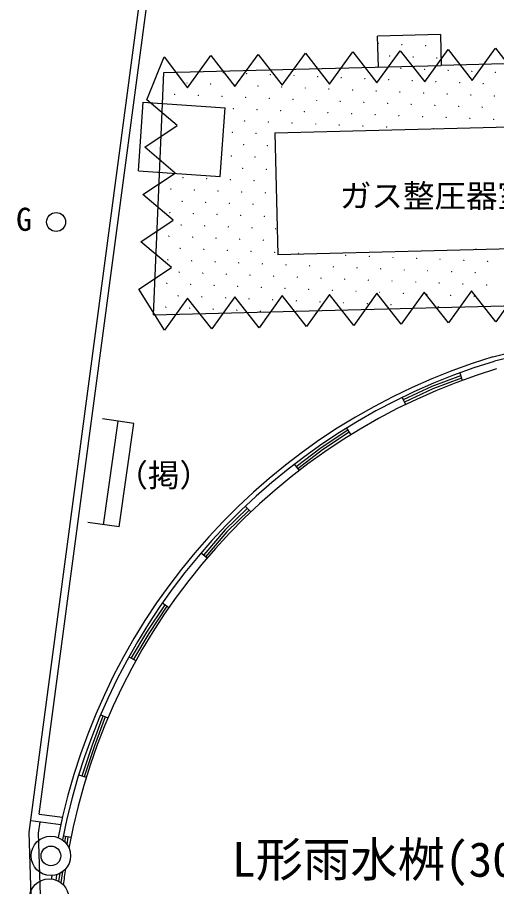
# Model space of a CAD drawing. Units: millimetres, scale not verified. Extents: x -100125 to 100125, y -69250 to 69250.
# Drawn here: x -40303 to -32710, y -20484 to -6708 of the extents above; entities that cross this region are included whole.
import ezdxf
from ezdxf.enums import TextEntityAlignment as Align

# ---------------------------------------------------------------- set-up
doc = ezdxf.new("R2010")
doc.units = ezdxf.units.MM
doc.header["$LTSCALE"] = 250
for name, color, linetype in [('1-0_排水', 3, 'Continuous'), ('1-1_計画', 3, 'Continuous'), ('1-2_現況白抜', 2, 'Continuous')]:
    doc.layers.add(name, color=color, linetype=linetype)
doc.styles.add('ＭＳ ゴシック', font='')
doc.styles.get('ＭＳ ゴシック').set_extended_font_data('MS Gothic')

msp = doc.modelspace()

# ---------------------------------------------------------------- linework, layer by layer
at = {"layer": '1-1_計画'}
for p, q in [((-40116.8, -19628.5), (-38010.4, -3787.3)), ((-39956.5, -19333.9), (-37890.4, -3794.9)), ((-39956.5, -19333.9), (-39589.8, -19382.7)), ((-40091.3, -19437), (-39616.3, -19500.2)), ((-39517.2, -38235.5), (-40116.8, -19628.5))]:
    msp.add_line(p, q, dxfattribs=at)
msp.add_lwpolyline([(-39365.3, -38292.3), (-39966.4, -19636.1), (-39942.6, -19456.8)], dxfattribs=at)
at = {"layer": '1-2_現況白抜'}
for p, q in [((-33599.7, -6979.5), (-34594.9, -7004.9)), ((-34582.4, -7495.4), (-34594.9, -7004.9)), ((-33599.7, -6979.5), (-33587.2, -7470)), ((-34585.4, -7125.9), (-34590.4, -7125.9)), ((-34587.9, -7123.4), (-34587.9, -7128.4)), ((-34210.7, -7141.5), (-34215.7, -7141.5)), ((-34213.2, -7139), (-34213.2, -7144)), ((-33836.1, -7157.2), (-33841.1, -7157.2)), ((-33838.6, -7154.7), (-33838.6, -7159.7)), ((-34405.9, -7321), (-34410.9, -7321)), ((-34408.4, -7318.5), (-34408.4, -7323.5)), ((-34031.2, -7336.7), (-34036.2, -7336.7)), ((-34033.7, -7334.2), (-34033.7, -7339.2)), ((-33656.5, -7352.3), (-33661.5, -7352.3)), ((-33659, -7349.8), (-33659, -7354.8)), ((-30199.4, -7383.4), (-33587.2, -7470)), ((-37984.9, -7582.4), (-33587.2, -7470)), ((-37418.9, -7570.5), (-37423.9, -7570.5)), ((-37421.4, -7568), (-37421.4, -7573)), ((-34601.1, -7500.6), (-34606.1, -7500.6)), ((-34603.6, -7498.1), (-34603.6, -7503.1)), ((-34226.4, -7516.2), (-34231.4, -7516.2)), ((-34228.9, -7513.7), (-34228.9, -7518.7)), ((-33851.7, -7531.9), (-33856.7, -7531.9)), ((-33854.2, -7529.4), (-33854.2, -7534.4)), ((-33477, -7547.5), (-33482, -7547.5)), ((-33479.5, -7545), (-33479.5, -7550)), ((-33102.4, -7563.2), (-33107.4, -7563.2)), ((-33104.9, -7560.7), (-33104.9, -7565.7)), ((-32730.2, -7576.3), (-32730.2, -7581.3)), ((-38145.2, -11419.7), (-37984.9, -7582.4)), ((-37044.3, -7586.2), (-37049.3, -7586.2)), ((-37046.8, -7583.7), (-37046.8, -7588.7)), ((-36669.6, -7601.8), (-36674.6, -7601.8)), ((-36672.1, -7599.3), (-36672.1, -7604.3)), ((-36294.9, -7617.5), (-36299.9, -7617.5)), ((-36297.4, -7615), (-36297.4, -7620)), ((-35920.2, -7633.1), (-35925.2, -7633.1)), ((-35922.7, -7630.6), (-35922.7, -7635.6)), ((-35545.6, -7648.8), (-35550.6, -7648.8)), ((-35548.1, -7646.3), (-35548.1, -7651.3)), ((-35170.9, -7664.4), (-35175.9, -7664.4)), ((-35173.4, -7661.9), (-35173.4, -7666.9)), ((-34796.2, -7680.1), (-34801.2, -7680.1)), ((-34798.7, -7677.6), (-34798.7, -7682.6)), ((-34421.5, -7695.7), (-34426.5, -7695.7)), ((-34424, -7693.2), (-34424, -7698.2)), ((-34046.9, -7711.4), (-34051.9, -7711.4)), ((-34049.4, -7708.9), (-34049.4, -7713.9)), ((-32727.7, -7578.8), (-32732.7, -7578.8)), ((-37614.1, -7750), (-37619.1, -7750)), ((-37616.6, -7747.5), (-37616.6, -7752.5)), ((-37239.4, -7765.7), (-37244.4, -7765.7)), ((-37241.9, -7763.2), (-37241.9, -7768.2)), ((-36864.7, -7781.3), (-36869.7, -7781.3)), ((-36867.2, -7778.8), (-36867.2, -7783.8)), ((-36490.1, -7797), (-36495.1, -7797)), ((-36492.6, -7794.5), (-36492.6, -7799.5)), ((-36115.4, -7812.6), (-36120.4, -7812.6)), ((-36117.9, -7810.1), (-36117.9, -7815.1)), ((-35740.7, -7828.3), (-35745.7, -7828.3)), ((-35743.2, -7825.8), (-35743.2, -7830.8)), ((-35366, -7843.9), (-35371, -7843.9)), ((-35368.5, -7841.4), (-35368.5, -7846.4)), ((-33672.2, -7727), (-33677.2, -7727)), ((-33674.7, -7724.5), (-33674.7, -7729.5)), ((-33297.5, -7742.7), (-33302.5, -7742.7)), ((-33300, -7740.2), (-33300, -7745.2)), ((-32922.8, -7758.3), (-32927.8, -7758.3)), ((-32925.3, -7755.8), (-32925.3, -7760.8)), ((-37809.2, -7929.5), (-37814.2, -7929.5)), ((-37811.7, -7927), (-37811.7, -7932)), ((-37434.6, -7945.2), (-37439.6, -7945.2)), ((-37437.1, -7942.7), (-37437.1, -7947.7)), ((-37059.9, -7960.8), (-37064.9, -7960.8)), ((-37062.4, -7958.3), (-37062.4, -7963.3)), ((-36685.2, -7976.5), (-36690.2, -7976.5)), ((-36687.7, -7974), (-36687.7, -7979)), ((-36313.1, -7989.6), (-36313.1, -7994.6)), ((-34991.4, -7859.6), (-34996.4, -7859.6)), ((-34993.9, -7857.1), (-34993.9, -7862.1)), ((-34616.7, -7875.2), (-34621.7, -7875.2)), ((-34619.2, -7872.7), (-34619.2, -7877.7)), ((-34242, -7890.9), (-34247, -7890.9)), ((-34244.5, -7888.4), (-34244.5, -7893.4)), ((-33867.4, -7906.5), (-33872.4, -7906.5)), ((-33869.9, -7904), (-33869.9, -7909)), ((-33492.7, -7922.2), (-33497.7, -7922.2)), ((-33495.2, -7919.7), (-33495.2, -7924.7)), ((-33118, -7937.8), (-33123, -7937.8)), ((-33120.5, -7935.3), (-33120.5, -7940.3)), ((-32743.3, -7953.5), (-32748.3, -7953.5)), ((-32745.8, -7951), (-32745.8, -7956)), ((-36310.6, -7992.1), (-36315.6, -7992.1)), ((-35935.9, -8007.8), (-35940.9, -8007.8)), ((-35938.4, -8005.3), (-35938.4, -8010.3)), ((-35561.2, -8023.4), (-35566.2, -8023.4)), ((-35563.7, -8020.9), (-35563.7, -8025.9)), ((-35186.5, -8039.1), (-35191.5, -8039.1)), ((-35189, -8036.6), (-35189, -8041.6)), ((-34811.9, -8054.7), (-34816.9, -8054.7)), ((-34814.4, -8052.2), (-34814.4, -8057.2)), ((-34437.2, -8070.4), (-34442.2, -8070.4)), ((-34439.7, -8067.9), (-34439.7, -8072.9)), ((-34062.5, -8086), (-34067.5, -8086)), ((-34065, -8083.5), (-34065, -8088.5)), ((-33687.8, -8101.7), (-33692.8, -8101.7)), ((-33690.3, -8099.2), (-33690.3, -8104.2)), ((-33313.2, -8117.3), (-33318.2, -8117.3)), ((-33315.7, -8114.8), (-33315.7, -8119.8)), ((-37089.3, -9229.1), (-37012.7, -8140)), ((-36880.4, -8156), (-36885.4, -8156)), ((-36882.9, -8153.5), (-36882.9, -8158.5)), ((-36505.7, -8171.7), (-36510.7, -8171.7)), ((-36508.2, -8169.2), (-36508.2, -8174.2)), ((-36131, -8187.3), (-36136, -8187.3)), ((-36133.5, -8184.8), (-36133.5, -8189.8)), ((-35756.4, -8203), (-35761.4, -8203)), ((-35758.9, -8200.5), (-35758.9, -8205.5)), ((-35381.7, -8218.6), (-35386.7, -8218.6)), ((-35384.2, -8216.1), (-35384.2, -8221.1)), ((-35007, -8234.3), (-35012, -8234.3)), ((-35009.5, -8231.8), (-35009.5, -8236.8)), ((-34632.4, -8249.9), (-34637.4, -8249.9)), ((-34634.9, -8247.4), (-34634.9, -8252.4)), ((-34257.7, -8265.6), (-34262.7, -8265.6)), ((-34260.2, -8263.1), (-34260.2, -8268.1)), ((-32938.5, -8133), (-32943.5, -8133)), ((-32941, -8130.5), (-32941, -8135.5)), ((-36700.9, -8351.2), (-36705.9, -8351.2)), ((-36703.4, -8348.7), (-36703.4, -8353.7)), ((-36326.2, -8366.8), (-36331.2, -8366.8)), ((-36328.7, -8364.3), (-36328.7, -8369.3)), ((-35951.5, -8382.5), (-35956.5, -8382.5)), ((-35954, -8380), (-35954, -8385)), ((-35576.9, -8398.1), (-35581.9, -8398.1)), ((-35579.4, -8395.6), (-35579.4, -8400.6)), ((-33883, -8281.2), (-33888, -8281.2)), ((-33885.5, -8278.7), (-33885.5, -8283.7)), ((-33508.3, -8296.8), (-33513.3, -8296.8)), ((-33510.8, -8294.3), (-33510.8, -8299.3)), ((-33133.7, -8312.5), (-33138.7, -8312.5)), ((-33136.2, -8310), (-33136.2, -8315)), ((-32759, -8328.1), (-32764, -8328.1)), ((-32761.5, -8325.6), (-32761.5, -8330.6)), ((-36896, -8530.7), (-36901, -8530.7)), ((-36898.5, -8528.2), (-36898.5, -8533.2)), ((-36223.2, -8537.7), (-36173.9, -10469)), ((-35202.2, -8413.8), (-35207.2, -8413.8)), ((-35204.7, -8411.3), (-35204.7, -8416.3)), ((-34827.5, -8429.4), (-34832.5, -8429.4)), ((-34830, -8426.9), (-34830, -8431.9)), ((-34452.8, -8445.1), (-34457.8, -8445.1)), ((-34455.3, -8442.6), (-34455.3, -8447.6)), ((-33703.5, -8476.4), (-33708.5, -8476.4)), ((-33706, -8473.9), (-33706, -8478.9)), ((-36521.4, -8546.3), (-36526.4, -8546.3)), ((-36523.9, -8543.8), (-36523.9, -8548.8)), ((-36716.5, -8725.8), (-36721.5, -8725.8)), ((-36719, -8723.3), (-36719, -8728.3)), ((-36341.9, -8741.5), (-36346.9, -8741.5)), ((-36344.4, -8739), (-36344.4, -8744)), ((-36911.7, -8905.4), (-36916.7, -8905.4)), ((-36914.2, -8902.9), (-36914.2, -8907.9)), ((-36537, -8921), (-36542, -8921)), ((-36539.5, -8918.5), (-36539.5, -8923.5)), ((-38386.1, -9137.8), (-37089.3, -9229.1)), ((-36732.2, -9100.5), (-36737.2, -9100.5)), ((-36734.7, -9098), (-36734.7, -9103)), ((-36357.5, -9116.2), (-36362.5, -9116.2)), ((-36360, -9113.7), (-36360, -9118.7)), ((-37676.7, -9248.7), (-37681.7, -9248.7)), ((-37679.2, -9246.2), (-37679.2, -9251.2)), ((-37302, -9264.4), (-37307, -9264.4)), ((-37304.5, -9261.9), (-37304.5, -9266.9)), ((-36927.3, -9280), (-36932.3, -9280)), ((-36929.8, -9277.5), (-36929.8, -9282.5)), ((-36552.7, -9295.7), (-36557.7, -9295.7)), ((-36555.2, -9293.2), (-36555.2, -9298.2)), ((-37871.8, -9428.2), (-37876.8, -9428.2)), ((-37874.3, -9425.7), (-37874.3, -9430.7)), ((-37497.2, -9443.9), (-37502.2, -9443.9)), ((-37499.7, -9441.4), (-37499.7, -9446.4)), ((-37122.5, -9459.5), (-37127.5, -9459.5)), ((-37125, -9457), (-37125, -9462)), ((-36747.8, -9475.2), (-36752.8, -9475.2)), ((-36750.3, -9472.7), (-36750.3, -9477.7)), ((-36373.2, -9490.8), (-36378.2, -9490.8)), ((-36375.7, -9488.3), (-36375.7, -9493.3)), ((-37692.3, -9623.4), (-37697.3, -9623.4)), ((-37694.8, -9620.9), (-37694.8, -9625.9)), ((-37317.7, -9639.1), (-37322.7, -9639.1)), ((-37320.2, -9636.6), (-37320.2, -9641.6)), ((-36943, -9654.7), (-36948, -9654.7)), ((-36945.5, -9652.2), (-36945.5, -9657.2)), ((-36568.3, -9670.3), (-36573.3, -9670.3)), ((-36570.8, -9667.8), (-36570.8, -9672.8)), ((-36193.6, -9686), (-36198.6, -9686)), ((-36196.1, -9683.5), (-36196.1, -9688.5)), ((-37887.5, -9802.9), (-37892.5, -9802.9)), ((-37890, -9800.4), (-37890, -9805.4)), ((-37512.8, -9818.6), (-37517.8, -9818.6)), ((-37515.3, -9816.1), (-37515.3, -9821.1)), ((-37138.1, -9834.2), (-37143.1, -9834.2)), ((-37140.6, -9831.7), (-37140.6, -9836.7)), ((-36763.5, -9849.9), (-36768.5, -9849.9)), ((-36766, -9847.4), (-36766, -9852.4)), ((-36388.8, -9865.5), (-36393.8, -9865.5)), ((-36391.3, -9863), (-36391.3, -9868)), ((-37708, -9998.1), (-37713, -9998.1)), ((-37710.5, -9995.6), (-37710.5, -10000.6)), ((-37333.3, -10013.7), (-37338.3, -10013.7)), ((-37335.8, -10011.2), (-37335.8, -10016.2)), ((-36958.6, -10029.4), (-36963.6, -10029.4)), ((-36961.1, -10026.9), (-36961.1, -10031.9)), ((-36584, -10045), (-36589, -10045)), ((-36586.5, -10042.5), (-36586.5, -10047.5)), ((-37903.1, -10177.6), (-37908.1, -10177.6)), ((-37905.6, -10175.1), (-37905.6, -10180.1)), ((-37528.5, -10193.2), (-37533.5, -10193.2)), ((-37531, -10190.7), (-37531, -10195.7)), ((-36209.3, -10060.7), (-36214.3, -10060.7)), ((-36211.8, -10058.2), (-36211.8, -10063.2)), ((-37153.8, -10208.9), (-37158.8, -10208.9)), ((-37156.3, -10206.4), (-37156.3, -10211.4)), ((-36779.1, -10224.5), (-36784.1, -10224.5)), ((-36781.6, -10222), (-36781.6, -10227)), ((-36404.4, -10240.2), (-36409.4, -10240.2)), ((-36406.9, -10237.7), (-36406.9, -10242.7)), ((-37723.6, -10372.7), (-37728.6, -10372.7)), ((-37726.1, -10370.2), (-37726.1, -10375.2)), ((-37349, -10388.4), (-37354, -10388.4)), ((-37351.5, -10385.9), (-37351.5, -10390.9)), ((-36974.3, -10404), (-36979.3, -10404)), ((-36976.8, -10401.5), (-36976.8, -10406.5)), ((-36599.6, -10419.7), (-36604.6, -10419.7)), ((-36602.1, -10417.2), (-36602.1, -10422.2)), ((-36224.9, -10435.3), (-36229.9, -10435.3)), ((-36227.4, -10432.8), (-36227.4, -10437.8)), ((-35850.3, -10451), (-35855.3, -10451)), ((-35852.8, -10448.5), (-35852.8, -10453.5)), ((-33032.4, -10381), (-33037.4, -10381)), ((-33034.9, -10378.5), (-33034.9, -10383.5)), ((-37918.8, -10552.3), (-37923.8, -10552.3)), ((-37921.3, -10549.8), (-37921.3, -10554.8)), ((-37544.1, -10567.9), (-37549.1, -10567.9)), ((-37546.6, -10565.4), (-37546.6, -10570.4)), ((-37169.4, -10583.6), (-37174.4, -10583.6)), ((-37171.9, -10581.1), (-37171.9, -10586.1)), ((-36794.8, -10599.2), (-36799.8, -10599.2)), ((-36797.3, -10596.7), (-36797.3, -10601.7)), ((-35100.9, -10482.3), (-35105.9, -10482.3)), ((-35103.4, -10479.8), (-35103.4, -10484.8)), ((-34726.2, -10497.9), (-34731.2, -10497.9)), ((-34728.7, -10495.4), (-34728.7, -10500.4)), ((-34351.6, -10513.6), (-34356.6, -10513.6)), ((-34354.1, -10511.1), (-34354.1, -10516.1)), ((-33976.9, -10529.2), (-33981.9, -10529.2)), ((-33979.4, -10526.7), (-33979.4, -10531.7)), ((-33602.2, -10544.9), (-33607.2, -10544.9)), ((-33604.7, -10542.4), (-33604.7, -10547.4)), ((-33227.6, -10560.5), (-33232.6, -10560.5)), ((-33230.1, -10558), (-33230.1, -10563)), ((-32852.9, -10576.2), (-32857.9, -10576.2)), ((-32855.4, -10573.7), (-32855.4, -10578.7)), ((-37741.8, -10744.9), (-37741.8, -10749.9)), ((-36420.1, -10614.9), (-36425.1, -10614.9)), ((-36422.6, -10612.4), (-36422.6, -10617.4)), ((-36045.4, -10630.5), (-36050.4, -10630.5)), ((-36047.9, -10628), (-36047.9, -10633)), ((-35670.8, -10646.2), (-35675.8, -10646.2)), ((-35673.3, -10643.7), (-35673.3, -10648.7)), ((-35296.1, -10661.8), (-35301.1, -10661.8)), ((-35298.6, -10659.3), (-35298.6, -10664.3)), ((-34921.4, -10677.5), (-34926.4, -10677.5)), ((-34923.9, -10675), (-34923.9, -10680)), ((-34546.7, -10693.1), (-34551.7, -10693.1)), ((-34549.2, -10690.6), (-34549.2, -10695.6)), ((-34172.1, -10708.8), (-34177.1, -10708.8)), ((-34174.6, -10706.3), (-34174.6, -10711.3)), ((-33797.4, -10724.4), (-33802.4, -10724.4)), ((-33799.9, -10721.9), (-33799.9, -10726.9)), ((-33422.7, -10740), (-33427.7, -10740)), ((-33425.2, -10737.5), (-33425.2, -10742.5)), ((-32767.7, -12087.3), (-26889.8, -10626)), ((-26923.5, -10705.4), (-32743, -12158.1)), ((-37739.3, -10747.4), (-37744.3, -10747.4)), ((-37364.6, -10763.1), (-37369.6, -10763.1)), ((-37367.1, -10760.6), (-37367.1, -10765.6)), ((-36989.9, -10778.7), (-36994.9, -10778.7)), ((-36992.4, -10776.2), (-36992.4, -10781.2)), ((-36615.3, -10794.4), (-36620.3, -10794.4)), ((-36617.8, -10791.9), (-36617.8, -10796.9)), ((-36240.6, -10810), (-36245.6, -10810)), ((-36243.1, -10807.5), (-36243.1, -10812.5)), ((-35865.9, -10825.7), (-35870.9, -10825.7)), ((-35868.4, -10823.2), (-35868.4, -10828.2)), ((-35491.2, -10841.3), (-35496.2, -10841.3)), ((-35493.7, -10838.8), (-35493.7, -10843.8)), ((-35116.6, -10857), (-35121.6, -10857)), ((-35119.1, -10854.5), (-35119.1, -10859.5)), ((-34741.9, -10872.6), (-34746.9, -10872.6)), ((-34744.4, -10870.1), (-34744.4, -10875.1)), ((-33048, -10755.7), (-33053, -10755.7)), ((-33050.5, -10753.2), (-33050.5, -10758.2)), ((-37934.4, -10926.9), (-37939.4, -10926.9)), ((-37936.9, -10924.4), (-37936.9, -10929.4)), ((-37559.8, -10942.6), (-37564.8, -10942.6)), ((-37562.3, -10940.1), (-37562.3, -10945.1)), ((-37185.1, -10958.2), (-37190.1, -10958.2)), ((-37187.6, -10955.7), (-37187.6, -10960.7)), ((-36810.4, -10973.9), (-36815.4, -10973.9)), ((-36812.9, -10971.4), (-36812.9, -10976.4)), ((-36435.7, -10989.5), (-36440.7, -10989.5)), ((-36438.2, -10987), (-36438.2, -10992)), ((-36061.1, -11005.2), (-36066.1, -11005.2)), ((-36063.6, -11002.7), (-36063.6, -11007.7)), ((-35686.4, -11020.8), (-35691.4, -11020.8)), ((-35688.9, -11018.3), (-35688.9, -11023.3)), ((-34367.2, -10888.3), (-34372.2, -10888.3)), ((-34369.7, -10885.8), (-34369.7, -10890.8)), ((-33992.5, -10903.9), (-33997.5, -10903.9)), ((-33995, -10901.4), (-33995, -10906.4)), ((-33617.9, -10919.6), (-33622.9, -10919.6)), ((-33620.4, -10917.1), (-33620.4, -10922.1)), ((-33243.2, -10935.2), (-33248.2, -10935.2)), ((-33245.7, -10932.7), (-33245.7, -10937.7)), ((-32868.5, -10950.9), (-32873.5, -10950.9)), ((-32871, -10948.4), (-32871, -10953.4)), ((-37754.9, -11122.1), (-37759.9, -11122.1)), ((-37757.4, -11119.6), (-37757.4, -11124.6)), ((-37380.3, -11137.7), (-37385.3, -11137.7)), ((-37382.8, -11135.2), (-37382.8, -11140.2)), ((-37005.6, -11153.4), (-37010.6, -11153.4)), ((-37008.1, -11150.9), (-37008.1, -11155.9)), ((-35311.7, -11036.5), (-35316.7, -11036.5)), ((-35314.2, -11034), (-35314.2, -11039)), ((-34937.1, -11052.1), (-34942.1, -11052.1)), ((-34939.6, -11049.6), (-34939.6, -11054.6)), ((-34562.4, -11067.8), (-34567.4, -11067.8)), ((-34564.9, -11065.3), (-34564.9, -11070.3)), ((-34187.7, -11083.4), (-34192.7, -11083.4)), ((-34190.2, -11080.9), (-34190.2, -11085.9)), ((-33813, -11099.1), (-33818, -11099.1)), ((-33815.5, -11096.6), (-33815.5, -11101.6)), ((-33438.4, -11114.7), (-33443.4, -11114.7)), ((-33440.9, -11112.2), (-33440.9, -11117.2)), ((-33063.7, -11130.4), (-33068.7, -11130.4)), ((-33066.2, -11127.9), (-33066.2, -11132.9)), ((-38145.2, -11419.7), (-30101.6, -11214.2)), ((-36630.9, -11169), (-36635.9, -11169)), ((-36633.4, -11166.5), (-36633.4, -11171.5)), ((-36256.2, -11184.7), (-36261.2, -11184.7)), ((-36258.7, -11182.2), (-36258.7, -11187.2)), ((-35881.6, -11200.3), (-35886.6, -11200.3)), ((-35884.1, -11197.8), (-35884.1, -11202.8)), ((-35506.9, -11216), (-35511.9, -11216)), ((-35509.4, -11213.5), (-35509.4, -11218.5)), ((-35132.2, -11231.6), (-35137.2, -11231.6)), ((-35134.7, -11229.1), (-35134.7, -11234.1)), ((-34757.5, -11247.3), (-34762.5, -11247.3)), ((-34760, -11244.8), (-34760, -11249.8)), ((-34382.9, -11262.9), (-34387.9, -11262.9)), ((-34385.4, -11260.4), (-34385.4, -11265.4)), ((-34008.2, -11278.6), (-34013.2, -11278.6)), ((-34010.7, -11276.1), (-34010.7, -11281.1)), ((-33633.5, -11294.2), (-33638.5, -11294.2)), ((-33636, -11291.7), (-33636, -11296.7)), ((-37950.1, -11301.6), (-37955.1, -11301.6)), ((-37952.6, -11299.1), (-37952.6, -11304.1)), ((-37575.4, -11317.3), (-37580.4, -11317.3)), ((-37577.9, -11314.8), (-37577.9, -11319.8)), ((-37200.7, -11332.9), (-37205.7, -11332.9)), ((-37203.2, -11330.4), (-37203.2, -11335.4)), ((-36826.1, -11348.6), (-36831.1, -11348.6)), ((-36828.6, -11346.1), (-36828.6, -11351.1)), ((-36451.4, -11364.2), (-36456.4, -11364.2)), ((-36453.9, -11361.7), (-36453.9, -11366.7)), ((-33294.9, -12343.2), (-33253.8, -12461.2)), ((-34208.2, -12732.7), (-34153.7, -12845.3)), ((-38458.4, -13141.6), (-38953.4, -13071.1)), ((-38939.9, -14749), (-38705.9, -13106.4)), ((-38692.4, -14784.3), (-38458.4, -13141.6)), ((-35085.9, -13216.8), (-35018.6, -13325.9)), ((-35915, -13790.5), (-35838.8, -13889.5)), ((-36692.7, -14456.5), (-36604.3, -14544.9)), ((-38692.4, -14784.3), (-39187.4, -14713.7)), ((-37390.6, -15191.4), (-37294.5, -15271.4)), ((-38006.4, -15988), (-37902.3, -16060.5)), ((-38534.9, -16839.9), (-38426.4, -16901.9)), ((-38982.4, -17761.6), (-38869, -17808.1)), ((-39333.7, -18711.6), (-39212.9, -18750.6)), ((-39576, -19681.9), (-39452.6, -19702.2)), ((-39541.9, -19692.2), (-39555, -19775.1)), ((-39502.4, -19698.5), (-39520.8, -19815)), ((-39587.6, -20246.4), (-39612.8, -20420.6)), ((-39632, -20274), (-39649.8, -20397))]:
    msp.add_line(p, q, dxfattribs=at)
for points in [[(-37977.3, -7332.1), (-37605.4, -7822.7), (-37236.5, -7313.1), (-36855.6, -7803.6), (-36486.7, -7294), (-36105.8, -7784.4), (-35736.9, -7274.8), (-35356, -7765.3), (-34987.1, -7255.7), (-34606.1, -7746.1), (-34237.2, -7236.5), (-33846.6, -7726.7), (-33477.7, -7217.1), (-33096.8, -7707.5), (-32727.9, -7198), (-32347, -7688.4), (-31978, -7178.8), (-31597.2, -7669.2), (-31228.2, -7159.6), (-30847.3, -7650.1), (-30478.4, -7140.5)], [(-37769.8, -8423.2), (-38253.2, -8015.6), (-37977.3, -7332.1)], [(-38386.1, -9137.8), (-38309.5, -8048.7), (-37012.7, -8140)], [(-32360.2, -11021.8), (-32721.6, -11531.2), (-33110, -11041), (-33471.3, -11550.4), (-33859.7, -11060.1), (-34222.2, -11569.5), (-34609.7, -11079.3), (-34972, -11588.7), (-35359.5, -11098.4), (-35721.7, -11607.9), (-36109.3, -11117.6), (-36471.5, -11627), (-36859, -11136.8), (-37221.2, -11646.2), (-37608.8, -11155.9), (-37972.5, -11665.4), (-38378.5, -11013.8), (-37863.7, -10671.9), (-38347.1, -10264.3), (-37832.4, -9922.4), (-38315.8, -9514.7), (-37801.4, -9179), (-38284.5, -8765.1), (-37769.8, -8423.2)], [(-36223.2, -8537.7), (-31273.5, -8411.2), (-31224.2, -10342.6), (-36173.9, -10469)], [(-33282.2, -12386.4), (-33735.3, -12558.8), (-34188.6, -12769.8)], [(-33268, -12423.8), (-33719.7, -12595.7), (-34171.8, -12806.1)], [(-35069.7, -13249.9), (-35491.4, -13531), (-35884.7, -13829.9)], [(-35047.5, -13283.2), (-35468.2, -13563.6), (-35860.3, -13861.6)], [(-36658.9, -14487.1), (-37011, -14831.5), (-37350.4, -15224.8)], [(-36630.9, -14515.8), (-36981.8, -14858.9), (-37324.9, -15256.5)], [(-37967.5, -16015.7), (-38256.1, -16452.5), (-38498, -16858.2)], [(-37934.2, -16037.8), (-38222.2, -16473.7), (-38463.6, -16878.7)], [(-38947.2, -17780.5), (-39118.7, -18240.3), (-39282.3, -18731.3)], [(-38909.7, -17794.5), (-39081, -18253.6), (-39244.4, -18743.9)]]:
    msp.add_lwpolyline(points, dxfattribs=at)
for centre, radius in [((-39690, -9950.6), 150), ((-39772.2, -19997.2), 312.5), ((-39772.2, -19997.2), 156.2), ((-39800.4, -20673.8), 312.5)]:
    msp.add_circle(centre, radius, dxfattribs=at)
for centre, radius, start, end in [((-29875, -21629.8), 9971.4, 106.86417, 168.88467), ((-29875, -21629.8), 9896.4, 106.86418, 169.02253), ((-29875, -21629.8), 9771.4, 106.86415, 169.64935), ((-29887.8, -21628.1), 9758.4, 171.61368, 173.0863), ((-29644.4, -21659.9), 10203.8, 172.38351, 172.68516), ((-29819.7, -21637), 9952.1, 172.24295, 172.73218)]:
    msp.add_arc(centre, radius, start, end, dxfattribs=at)

# ---------------------------------------------------------------- texts
at = {"layer": '1-0_排水', "color": 7, "style": 'ＭＳ ゴシック'}
msp.add_text('L形雨水桝(300用)乗入用,鋼製蓋', height=549.9, dxfattribs=at).set_placement((-36902, -20493.3), align=Align.BOTTOM_LEFT)
at = {"layer": '1-2_現況白抜', "color": 7, "style": 'ＭＳ ゴシック'}
for s, p in [('ガス整圧器室', (-35194.7, -9828.9)), ('G', (-40323.6, -10200.6)), ('（掲）', (-38734.9, -14256.9))]:
    msp.add_text(s, height=366.6, dxfattribs=at).set_placement(p, align=Align.BOTTOM_LEFT)

doc.saveas('drawing.dxf')
